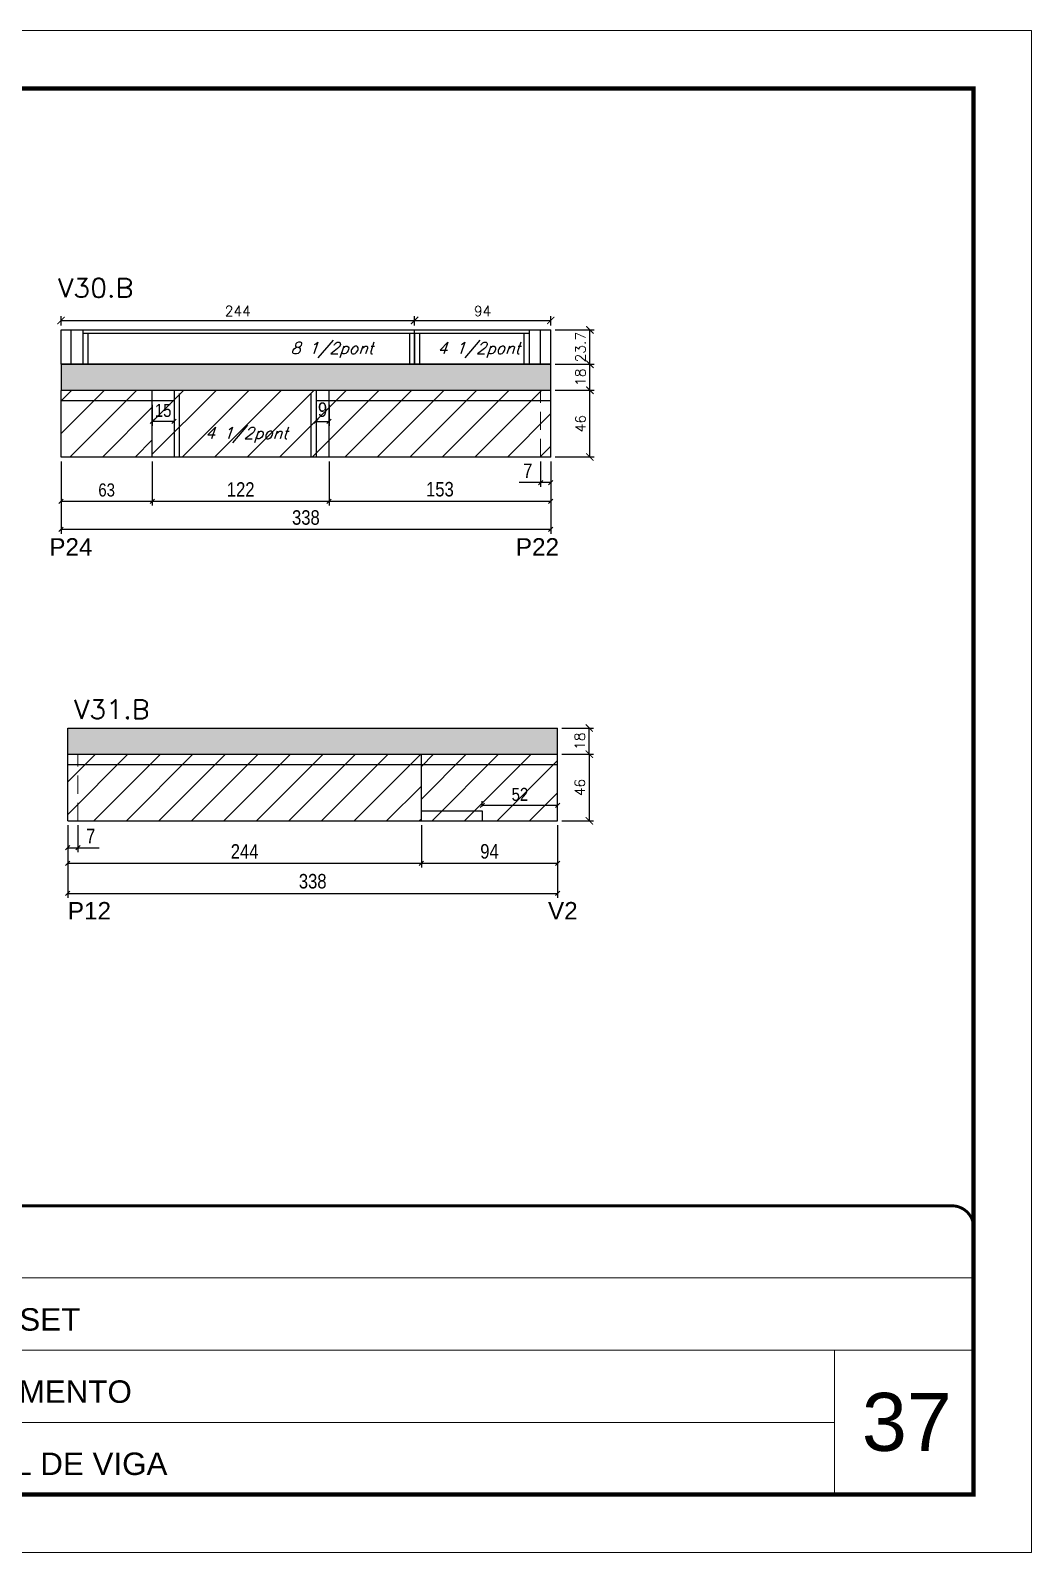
# Model space of a CAD drawing. Extents: x -10448 to -1189, y -11772 to 17235.
# Drawn here: x -9654 to -8963, y 5457 to 6507 of the extents above; entities that cross this region are included whole.
import ezdxf

# ---------------------------------------------------------------- set-up
doc = ezdxf.new("R2010")
doc.units = 0
for name, pattern in [('CONTINUO', [0]), ('DASHED', [0.75, 0.5, -0.25]), ('HIDDEN', [0.375, 0.25, -0.125])]:
    doc.linetypes.add(name, pattern=pattern)
for name, color, linetype in [('5', 5, 'Continuous'), ('COTA', 241, 'Continuous'), ('Painéis', 200, 'Continuous'), ('Reaproveitamento', 251, 'Continuous'), ('SARR_2.2x7', 40, 'Continuous'), ('SARR_3.5x7', 81, 'Continuous'), ('texto', 7, 'Continuous')]:
    doc.layers.add(name, color=color, linetype=linetype)
for name, color, linetype, lineweight in [('CARIMBO', 255, 'Continuous', 9), ('Folhas', 255, 'Continuous', 9), ('Hachura', 251, 'Continuous', 9), ('Sarr 2.2x7', 40, 'Continuous', 9), ('SARRAFO DE PRESSAO', 251, 'DASHED', 9), ('Texto Seção', 7, 'Continuous', 15)]:
    doc.layers.add(name, color=color, linetype=linetype, lineweight=lineweight)
doc.styles.add('ARIAL', font='arial.ttf')
doc.styles.add('COTA TECNICA', font='techl___.ttf', dxfattribs={"height": 10})
doc.styles.add('COTA TECNICA-50', font='techl___.ttf', dxfattribs={"height": 9})
doc.styles.add('REGUA-120', font='ROMANS.shx', dxfattribs={"height": 15})
doc.styles.add('Romans', font='romans.shx')
doc.styles.get("Standard").update_dxf_attribs({"font": 'arial.ttf'})
doc.dimstyles.new('COTA PAINEL-50', dxfattribs={"dimtxt": 9, "dimasz": 3, "dimexe": 3, "dimexo": 3, "dimgap": 3, "dimtad": 1, "dimdec": 1, "dimzin": 12, "dimdsep": 46, "dimtxsty": 'COTA TECNICA-50', "dimblk1": 'OBLIQUE', "dimblk2": 'OBLIQUE', "dimsah": 1, "dimcen": 0.9, "dimclrd": 4, "dimclre": 4, "dimclrt": 240, "dimadec": 1, "dimazin": 3, "dimtfac": 1, "dimtdec": 1, "dimtmove": 0, "dimatfit": 3, "dimfxl": 1, "dimtolj": 1, "dimtzin": 12, "dimarcsym": 0})
doc.dimstyles.new('Cota Paínel', dxfattribs={"dimtxt": 7, "dimasz": 5, "dimexe": 3, "dimexo": 3, "dimgap": 3, "dimtad": 1, "dimdec": 1, "dimzin": 12, "dimdsep": 46, "dimtxsty": 'Romans', "dimblk": 'ARCHTICK', "dimcen": 0, "dimclrd": 4, "dimclre": 4, "dimclrt": 1, "dimadec": 1, "dimazin": 3, "dimtfac": 1, "dimtdec": 1, "dimtmove": 0, "dimatfit": 3, "dimldrblk": 'OBLIQUE', "dimfxl": 1, "dimtolj": 1, "dimtzin": 12, "dimarcsym": 0})
doc.dimstyles.new('PAINEL', dxfattribs={"dimtxt": 10, "dimasz": 3, "dimexe": 3, "dimexo": 3, "dimgap": 3, "dimtad": 1, "dimdec": 1, "dimzin": 12, "dimdsep": 46, "dimtxsty": 'COTA TECNICA', "dimblk1": 'OBLIQUE', "dimblk2": 'OBLIQUE', "dimsah": 1, "dimcen": 0.9, "dimclrd": 4, "dimclre": 4, "dimclrt": 240, "dimadec": 1, "dimazin": 3, "dimtfac": 1, "dimtdec": 1, "dimtmove": 0, "dimatfit": 3, "dimfxl": 1, "dimtolj": 1, "dimtzin": 12, "dimarcsym": 0})
pattern_1 = [(45, (-142698.861, -20632.741), (-11.2253202, 11.2253202), [])]

# ---------------------------------------------------------------- blocks, each defined once
blk = doc.blocks.new('9999999999')
at = {"color": 30, "linetype": 'CONTINUO'}
for p, q in [((98564.6, 34379.6), (99584, 34379.6)), ((98564.6, 34329.8), (99488, 34329.8)), ((99584, 34329.8), (99488, 34329.8)), ((99488, 34329.8), (99488, 34230.2)), ((98564.6, 34280), (99488, 34280))]:
    blk.add_line(p, q, dxfattribs=at)
at = {"color": 30, "linetype": 'CONTINUO', "const_width": 2}
blk.add_lwpolyline([(99584, 34230.2), (99584, 34414.4, 0.414214), (99569, 34429.4), (98229, 34429.4, 0.414214), (98214, 34414.4), (98214, 34245.2, 0.414214), (98229, 34230.2), (99584, 34230.2)], format="xyb", dxfattribs=at)
at = {"layer": 'Folhas'}
blk.add_lwpolyline([(98139, 34190.2), (99624, 34190.2), (99624, 35240.2), (98139, 35240.2)], close=True, dxfattribs=at)
at = {"layer": 'Folhas', "color": 30, "const_width": 3}
blk.add_lwpolyline([(98214, 34230.2), (99584, 34230.2), (99584, 35200.2), (98214, 35200.2)], close=True, dxfattribs=at)
at = {"color": 7, "linetype": 'Continuous', "ltscale": 5, "style": 'ARIAL'}
for s, height, p in [('NIK SUNSET', 15.48, (98837.7, 34343.3)), ('12º PAVIMENTO', 15.483, (98837.7, 34293.5)), ('LATERAL DE VIGA', 15.483, (98837.7, 34243.7))]:
    blk.add_text(s, height=height, dxfattribs=at).set_placement(p)
blk = doc.blocks.new('_Oblique')
at = {"color": 0, "linetype": 'ByBlock', "lineweight": -2}
blk.add_line((-0.5, -0.5), (0.5, 0.5), dxfattribs=at)
blk = doc.blocks.new('*D1082')
at = {"layer": 'COTA', "color": 4, "linetype": 'ByBlock', "lineweight": -2, "transparency": 16777216}
for p, q in [((-9633.1, 6209.8), (-9633.1, 6159.8)), ((-9295.1, 6209.8), (-9295.1, 6159.8)), ((-9295.1, 6162.8), (-9633.1, 6162.8))]:
    blk.add_line(p, q, dxfattribs=at)
at = {"layer": 'Defpoints', "color": 0, "linetype": 'ByBlock', "transparency": 16777216}
for p in [(-9633.1, 6212.8), (-9295.1, 6212.8), (-9633.1, 6162.8)]:
    blk.add_point(p, dxfattribs=at)
at = {"layer": 'COTA', "color": 4, "linetype": 'ByBlock', "lineweight": -2, "transparency": 16777216, "xscale": 3, "yscale": 3, "zscale": 3, "rotation": 180}
blk.add_blockref('_Oblique', (-9633.1, 6162.8), dxfattribs=at)
at = {"layer": 'COTA', "color": 4, "linetype": 'ByBlock', "lineweight": -2, "transparency": 16777216, "xscale": 3, "yscale": 3, "zscale": 3}
blk.add_blockref('_Oblique', (-9295.1, 6162.8), dxfattribs=at)
at = {"layer": 'COTA', "color": 240, "linetype": 'ByBlock', "transparency": 16777216, "insert": (-9464.1, 6171), "char_height": 10, "attachment_point": 5, "style": 'COTA TECNICA'}
blk.add_mtext('\\A1;338', dxfattribs=at)
blk = doc.blocks.new('_ArchTick')
at = {"color": 0, "linetype": 'ByBlock', "const_width": 0.15}
blk.add_lwpolyline([(-0.5, -0.5), (0.5, 0.5)], dxfattribs=at)
blk = doc.blocks.new('*D1083')
at = {"layer": 'COTA', "color": 4, "lineweight": -2, "transparency": 16777216}
for p, q in [((-9292.1, 6258.8), (-9265.1, 6258.8)), ((-9268.1, 6212.8), (-9268.1, 6258.8)), ((-9292.1, 6212.8), (-9265.1, 6212.8))]:
    blk.add_line(p, q, dxfattribs=at)
at = {"layer": 'Defpoints', "color": 0, "transparency": 16777216}
for p in [(-9295.1, 6258.8), (-9268.1, 6258.8), (-9295.1, 6212.8)]:
    blk.add_point(p, dxfattribs=at)
at = {"layer": 'COTA', "color": 4, "lineweight": -2, "transparency": 16777216, "xscale": 5, "yscale": 5, "zscale": 5}
for p, rotation in [((-9268.1, 6258.8), 90), ((-9268.1, 6212.8), 270)]:
    blk.add_blockref('_ArchTick', p, dxfattribs=dict(at, rotation=rotation))
at = {"layer": 'COTA', "color": 1, "transparency": 16777216, "insert": (-9274.6, 6235.8), "char_height": 7, "attachment_point": 5, "rotation": 90, "style": 'Romans'}
blk.add_mtext('\\A1;46', dxfattribs=at)
blk = doc.blocks.new('*D1084')
at = {"layer": 'COTA', "color": 4, "lineweight": -2, "transparency": 16777216}
for p, q in [((-9292.1, 6276.8), (-9265.1, 6276.8)), ((-9268.1, 6258.8), (-9268.1, 6276.8)), ((-9292.1, 6258.8), (-9265.1, 6258.8))]:
    blk.add_line(p, q, dxfattribs=at)
at = {"layer": 'Defpoints', "color": 0, "transparency": 16777216}
for p in [(-9295.1, 6276.8), (-9268.1, 6276.8), (-9295.1, 6258.8)]:
    blk.add_point(p, dxfattribs=at)
at = {"layer": 'COTA', "color": 4, "lineweight": -2, "transparency": 16777216, "xscale": 5, "yscale": 5, "zscale": 5}
for p, rotation in [((-9268.1, 6276.8), 90), ((-9268.1, 6258.8), 270)]:
    blk.add_blockref('_ArchTick', p, dxfattribs=dict(at, rotation=rotation))
at = {"layer": 'COTA', "color": 1, "transparency": 16777216, "insert": (-9274.6, 6267.8), "char_height": 7, "attachment_point": 5, "rotation": 90, "style": 'Romans'}
blk.add_mtext('\\A1;18', dxfattribs=at)
blk = doc.blocks.new('*D1079')
at = {"layer": 'COTA', "color": 4, "linetype": 'ByBlock', "lineweight": -2, "transparency": 16777216}
for p, q in [((-9457.1, 6248.8), (-9457.1, 6234.3)), ((-9448.1, 6248.8), (-9448.1, 6234.3)), ((-9457.1, 6237.3), (-9448.1, 6237.3))]:
    blk.add_line(p, q, dxfattribs=at)
at = {"layer": 'Defpoints', "color": 0, "linetype": 'ByBlock', "transparency": 16777216}
for p in [(-9457.1, 6251.8), (-9448.1, 6251.8), (-9448.1, 6237.3)]:
    blk.add_point(p, dxfattribs=at)
at = {"layer": 'COTA', "color": 4, "linetype": 'ByBlock', "lineweight": -2, "transparency": 16777216, "xscale": 3, "yscale": 3, "zscale": 3, "rotation": 180}
blk.add_blockref('_Oblique', (-9457.1, 6237.3), dxfattribs=at)
at = {"layer": 'COTA', "color": 4, "linetype": 'ByBlock', "lineweight": -2, "transparency": 16777216, "xscale": 3, "yscale": 3, "zscale": 3}
blk.add_blockref('_Oblique', (-9448.1, 6237.3), dxfattribs=at)
at = {"layer": 'COTA', "color": 240, "linetype": 'ByBlock', "transparency": 16777216, "insert": (-9452.6, 6245.4), "char_height": 10, "attachment_point": 5, "style": 'COTA TECNICA'}
blk.add_mtext('\\A1;9', dxfattribs=at)
blk = doc.blocks.new('*D1080')
at = {"layer": 'COTA', "color": 4, "linetype": 'ByBlock', "lineweight": -2, "transparency": 16777216}
for p, q in [((-9302.1, 6209.8), (-9302.1, 6192.2)), ((-9295.1, 6209.8), (-9295.1, 6192.2)), ((-9302.1, 6195.2), (-9316.8, 6195.2)), ((-9295.1, 6195.2), (-9302.1, 6195.2))]:
    blk.add_line(p, q, dxfattribs=at)
at = {"layer": 'Defpoints', "color": 0, "linetype": 'ByBlock', "transparency": 16777216}
for p in [(-9302.1, 6212.8), (-9295.1, 6212.8), (-9302.1, 6195.2)]:
    blk.add_point(p, dxfattribs=at)
at = {"layer": 'COTA', "color": 4, "linetype": 'ByBlock', "lineweight": -2, "transparency": 16777216, "xscale": 3, "yscale": 3, "zscale": 3, "rotation": 180}
blk.add_blockref('_Oblique', (-9302.1, 6195.2), dxfattribs=at)
at = {"layer": 'COTA', "color": 4, "linetype": 'ByBlock', "lineweight": -2, "transparency": 16777216, "xscale": 3, "yscale": 3, "zscale": 3}
blk.add_blockref('_Oblique', (-9295.1, 6195.2), dxfattribs=at)
at = {"layer": 'COTA', "color": 240, "linetype": 'ByBlock', "transparency": 16777216, "insert": (-9311, 6203.3), "char_height": 10, "attachment_point": 5, "style": 'COTA TECNICA'}
blk.add_mtext('\\A1;7', dxfattribs=at)
blk = doc.blocks.new('*D1081')
at = {"layer": 'COTA', "color": 4, "linetype": 'ByBlock', "lineweight": -2, "transparency": 16777216}
for p, q in [((-9570.1, 6248.8), (-9570.1, 6234.3)), ((-9555.1, 6248.8), (-9555.1, 6234.3)), ((-9555.1, 6237.3), (-9570.1, 6237.3))]:
    blk.add_line(p, q, dxfattribs=at)
at = {"layer": 'Defpoints', "color": 0, "linetype": 'ByBlock', "transparency": 16777216}
for p in [(-9570.1, 6251.8), (-9555.1, 6251.8), (-9570.1, 6237.3)]:
    blk.add_point(p, dxfattribs=at)
at = {"layer": 'COTA', "color": 4, "linetype": 'ByBlock', "lineweight": -2, "transparency": 16777216, "xscale": 3, "yscale": 3, "zscale": 3, "rotation": 180}
blk.add_blockref('_Oblique', (-9570.1, 6237.3), dxfattribs=at)
at = {"layer": 'COTA', "color": 4, "linetype": 'ByBlock', "lineweight": -2, "transparency": 16777216, "xscale": 3, "yscale": 3, "zscale": 3}
blk.add_blockref('_Oblique', (-9555.1, 6237.3), dxfattribs=at)
at = {"layer": 'COTA', "color": 240, "linetype": 'ByBlock', "transparency": 16777216, "insert": (-9562.6, 6244.9), "char_height": 9, "attachment_point": 5, "style": 'COTA TECNICA-50'}
blk.add_mtext('\\A1;15', dxfattribs=at)
blk = doc.blocks.new('*D1076')
at = {"layer": 'COTA', "color": 4, "linetype": 'ByBlock', "lineweight": -2, "transparency": 16777216}
for p, q in [((-9570.1, 6209.8), (-9570.1, 6179.3)), ((-9448.1, 6209.8), (-9448.1, 6179.3)), ((-9570.1, 6182.3), (-9448.1, 6182.3))]:
    blk.add_line(p, q, dxfattribs=at)
at = {"layer": 'Defpoints', "color": 0, "linetype": 'ByBlock', "transparency": 16777216}
for p in [(-9570.1, 6212.8), (-9448.1, 6212.8), (-9448.1, 6182.3)]:
    blk.add_point(p, dxfattribs=at)
at = {"layer": 'COTA', "color": 4, "linetype": 'ByBlock', "lineweight": -2, "transparency": 16777216, "xscale": 3, "yscale": 3, "zscale": 3, "rotation": 180}
blk.add_blockref('_Oblique', (-9570.1, 6182.3), dxfattribs=at)
at = {"layer": 'COTA', "color": 4, "linetype": 'ByBlock', "lineweight": -2, "transparency": 16777216, "xscale": 3, "yscale": 3, "zscale": 3}
blk.add_blockref('_Oblique', (-9448.1, 6182.3), dxfattribs=at)
at = {"layer": 'COTA', "color": 240, "linetype": 'ByBlock', "transparency": 16777216, "insert": (-9509.1, 6190.4), "char_height": 10, "attachment_point": 5, "style": 'COTA TECNICA'}
blk.add_mtext('\\A1;122', dxfattribs=at)
blk = doc.blocks.new('*D1077')
at = {"layer": 'COTA', "color": 4, "linetype": 'ByBlock', "lineweight": -2, "transparency": 16777216}
for p, q in [((-9448.1, 6209.8), (-9448.1, 6179.3)), ((-9295.1, 6209.8), (-9295.1, 6179.3)), ((-9448.1, 6182.3), (-9295.1, 6182.3))]:
    blk.add_line(p, q, dxfattribs=at)
at = {"layer": 'Defpoints', "color": 0, "linetype": 'ByBlock', "transparency": 16777216}
for p in [(-9448.1, 6212.8), (-9295.1, 6212.8), (-9295.1, 6182.3)]:
    blk.add_point(p, dxfattribs=at)
at = {"layer": 'COTA', "color": 4, "linetype": 'ByBlock', "lineweight": -2, "transparency": 16777216, "xscale": 3, "yscale": 3, "zscale": 3, "rotation": 180}
blk.add_blockref('_Oblique', (-9448.1, 6182.3), dxfattribs=at)
at = {"layer": 'COTA', "color": 4, "linetype": 'ByBlock', "lineweight": -2, "transparency": 16777216, "xscale": 3, "yscale": 3, "zscale": 3}
blk.add_blockref('_Oblique', (-9295.1, 6182.3), dxfattribs=at)
at = {"layer": 'COTA', "color": 240, "linetype": 'ByBlock', "transparency": 16777216, "insert": (-9371.6, 6190.5), "char_height": 10, "attachment_point": 5, "style": 'COTA TECNICA'}
blk.add_mtext('\\A1;153', dxfattribs=at)
blk = doc.blocks.new('*D1078')
at = {"layer": 'COTA', "color": 4, "linetype": 'ByBlock', "lineweight": -2, "transparency": 16777216}
for p, q in [((-9633.1, 6209.8), (-9633.1, 6179.3)), ((-9570.1, 6209.8), (-9570.1, 6179.3)), ((-9633.1, 6182.3), (-9570.1, 6182.3))]:
    blk.add_line(p, q, dxfattribs=at)
at = {"layer": 'Defpoints', "color": 0, "linetype": 'ByBlock', "transparency": 16777216}
for p in [(-9633.1, 6212.8), (-9570.1, 6212.8), (-9570.1, 6182.3)]:
    blk.add_point(p, dxfattribs=at)
at = {"layer": 'COTA', "color": 4, "linetype": 'ByBlock', "lineweight": -2, "transparency": 16777216, "xscale": 3, "yscale": 3, "zscale": 3, "rotation": 180}
blk.add_blockref('_Oblique', (-9633.1, 6182.3), dxfattribs=at)
at = {"layer": 'COTA', "color": 4, "linetype": 'ByBlock', "lineweight": -2, "transparency": 16777216, "xscale": 3, "yscale": 3, "zscale": 3}
blk.add_blockref('_Oblique', (-9570.1, 6182.3), dxfattribs=at)
at = {"layer": 'COTA', "color": 240, "linetype": 'ByBlock', "transparency": 16777216, "insert": (-9601.6, 6190), "char_height": 9, "attachment_point": 5, "style": 'COTA TECNICA-50'}
blk.add_mtext('\\A1;63', dxfattribs=at)
blk = doc.blocks.new('*D1085')
at = {"layer": 'COTA', "color": 4, "lineweight": -2, "transparency": 16777216}
for p, q in [((-9292.1, 6300.5), (-9265.1, 6300.5)), ((-9268.1, 6276.8), (-9268.1, 6300.5)), ((-9292.1, 6276.8), (-9265.1, 6276.8))]:
    blk.add_line(p, q, dxfattribs=at)
at = {"layer": 'Defpoints', "color": 0, "transparency": 16777216}
for p in [(-9295.1, 6300.5), (-9268.1, 6300.5), (-9295.1, 6276.8)]:
    blk.add_point(p, dxfattribs=at)
at = {"layer": 'COTA', "color": 4, "lineweight": -2, "transparency": 16777216, "xscale": 5, "yscale": 5, "zscale": 5}
for p, rotation in [((-9268.1, 6300.5), 90), ((-9268.1, 6276.8), 270)]:
    blk.add_blockref('_ArchTick', p, dxfattribs=dict(at, rotation=rotation))
at = {"layer": 'COTA', "color": 1, "transparency": 16777216, "insert": (-9274.6, 6288.6), "char_height": 7, "attachment_point": 5, "rotation": 90, "style": 'Romans'}
blk.add_mtext('\\A1;23.7', dxfattribs=at)
blk = doc.blocks.new('*D1086')
at = {"layer": 'COTA', "color": 4, "lineweight": -2, "transparency": 16777216}
for p, q in [((-9633.1, 6303.5), (-9633.1, 6310)), ((-9633.1, 6307), (-9389.1, 6307)), ((-9389.1, 6303.5), (-9389.1, 6310))]:
    blk.add_line(p, q, dxfattribs=at)
at = {"layer": 'Defpoints', "color": 0, "transparency": 16777216}
for p in [(-9633.1, 6300.5), (-9389.1, 6307), (-9389.1, 6300.5)]:
    blk.add_point(p, dxfattribs=at)
at = {"layer": 'COTA', "color": 4, "lineweight": -2, "transparency": 16777216, "xscale": 5, "yscale": 5, "zscale": 5, "rotation": 180}
blk.add_blockref('_ArchTick', (-9633.1, 6307), dxfattribs=at)
at = {"layer": 'COTA', "color": 4, "lineweight": -2, "transparency": 16777216, "xscale": 5, "yscale": 5, "zscale": 5}
blk.add_blockref('_ArchTick', (-9389.1, 6307), dxfattribs=at)
at = {"layer": 'COTA', "color": 1, "transparency": 16777216, "insert": (-9511.1, 6313.5), "char_height": 7, "attachment_point": 5, "style": 'Romans'}
blk.add_mtext('\\A1;244', dxfattribs=at)
blk = doc.blocks.new('*D1087')
at = {"layer": 'COTA', "color": 4, "lineweight": -2, "transparency": 16777216}
for p, q in [((-9389.1, 6303.5), (-9389.1, 6310)), ((-9389.1, 6307), (-9295.1, 6307)), ((-9295.1, 6303.5), (-9295.1, 6310))]:
    blk.add_line(p, q, dxfattribs=at)
at = {"layer": 'Defpoints', "color": 0, "transparency": 16777216}
for p in [(-9389.1, 6300.5), (-9295.1, 6307), (-9295.1, 6300.5)]:
    blk.add_point(p, dxfattribs=at)
at = {"layer": 'COTA', "color": 4, "lineweight": -2, "transparency": 16777216, "xscale": 5, "yscale": 5, "zscale": 5, "rotation": 180}
blk.add_blockref('_ArchTick', (-9389.1, 6307), dxfattribs=at)
at = {"layer": 'COTA', "color": 4, "lineweight": -2, "transparency": 16777216, "xscale": 5, "yscale": 5, "zscale": 5}
blk.add_blockref('_ArchTick', (-9295.1, 6307), dxfattribs=at)
at = {"layer": 'COTA', "color": 1, "transparency": 16777216, "insert": (-9342.1, 6313.5), "char_height": 7, "attachment_point": 5, "style": 'Romans'}
blk.add_mtext('\\A1;94', dxfattribs=at)
blk = doc.blocks.new('*D1095')
at = {"layer": 'COTA', "color": 4, "linetype": 'ByBlock', "lineweight": -2, "transparency": 16777216}
for p, q in [((-9628.4, 5958.8), (-9628.4, 5929.6)), ((-9384.4, 5958.8), (-9384.4, 5929.6)), ((-9628.4, 5932.6), (-9384.4, 5932.6))]:
    blk.add_line(p, q, dxfattribs=at)
at = {"layer": 'Defpoints', "color": 0, "linetype": 'ByBlock', "transparency": 16777216}
for p in [(-9628.4, 5961.8), (-9384.4, 5961.8), (-9384.4, 5932.6)]:
    blk.add_point(p, dxfattribs=at)
at = {"layer": 'COTA', "color": 4, "linetype": 'ByBlock', "lineweight": -2, "transparency": 16777216, "xscale": 3, "yscale": 3, "zscale": 3, "rotation": 180}
blk.add_blockref('_Oblique', (-9628.4, 5932.6), dxfattribs=at)
at = {"layer": 'COTA', "color": 4, "linetype": 'ByBlock', "lineweight": -2, "transparency": 16777216, "xscale": 3, "yscale": 3, "zscale": 3}
blk.add_blockref('_Oblique', (-9384.4, 5932.6), dxfattribs=at)
at = {"layer": 'COTA', "color": 240, "linetype": 'ByBlock', "transparency": 16777216, "insert": (-9506.4, 5940.7), "char_height": 10, "attachment_point": 5, "style": 'COTA TECNICA'}
blk.add_mtext('\\A1;244', dxfattribs=at)
blk = doc.blocks.new('*D1096')
at = {"layer": 'COTA', "color": 4, "linetype": 'ByBlock', "lineweight": -2, "transparency": 16777216}
for p, q in [((-9384.4, 5958.8), (-9384.4, 5929.6)), ((-9290.4, 5958.8), (-9290.4, 5929.6)), ((-9384.4, 5932.6), (-9290.4, 5932.6))]:
    blk.add_line(p, q, dxfattribs=at)
at = {"layer": 'Defpoints', "color": 0, "linetype": 'ByBlock', "transparency": 16777216}
for p in [(-9384.4, 5961.8), (-9290.4, 5961.8), (-9290.4, 5932.6)]:
    blk.add_point(p, dxfattribs=at)
at = {"layer": 'COTA', "color": 4, "linetype": 'ByBlock', "lineweight": -2, "transparency": 16777216, "xscale": 3, "yscale": 3, "zscale": 3, "rotation": 180}
blk.add_blockref('_Oblique', (-9384.4, 5932.6), dxfattribs=at)
at = {"layer": 'COTA', "color": 4, "linetype": 'ByBlock', "lineweight": -2, "transparency": 16777216, "xscale": 3, "yscale": 3, "zscale": 3}
blk.add_blockref('_Oblique', (-9290.4, 5932.6), dxfattribs=at)
at = {"layer": 'COTA', "color": 240, "linetype": 'ByBlock', "transparency": 16777216, "insert": (-9337.4, 5940.7), "char_height": 10, "attachment_point": 5, "style": 'COTA TECNICA'}
blk.add_mtext('\\A1;94', dxfattribs=at)
blk = doc.blocks.new('*D1099')
at = {"layer": 'COTA', "color": 4, "linetype": 'ByBlock', "lineweight": -2, "transparency": 16777216}
for p, q in [((-9628.4, 5958.8), (-9628.4, 5908.8)), ((-9290.4, 5958.8), (-9290.4, 5908.8)), ((-9628.4, 5911.8), (-9290.4, 5911.8))]:
    blk.add_line(p, q, dxfattribs=at)
at = {"layer": 'Defpoints', "color": 0, "linetype": 'ByBlock', "transparency": 16777216}
for p in [(-9628.4, 5961.8), (-9290.4, 5961.8), (-9290.4, 5911.8)]:
    blk.add_point(p, dxfattribs=at)
at = {"layer": 'COTA', "color": 4, "linetype": 'ByBlock', "lineweight": -2, "transparency": 16777216, "xscale": 3, "yscale": 3, "zscale": 3, "rotation": 180}
blk.add_blockref('_Oblique', (-9628.4, 5911.8), dxfattribs=at)
at = {"layer": 'COTA', "color": 4, "linetype": 'ByBlock', "lineweight": -2, "transparency": 16777216, "xscale": 3, "yscale": 3, "zscale": 3}
blk.add_blockref('_Oblique', (-9290.4, 5911.8), dxfattribs=at)
at = {"layer": 'COTA', "color": 240, "linetype": 'ByBlock', "transparency": 16777216, "insert": (-9459.4, 5920.1), "char_height": 10, "attachment_point": 5, "style": 'COTA TECNICA'}
blk.add_mtext('\\A1;338', dxfattribs=at)
blk = doc.blocks.new('*D1097')
at = {"layer": 'COTA', "color": 4, "linetype": 'ByBlock', "lineweight": -2, "transparency": 16777216}
for p, q in [((-9628.4, 5958.8), (-9628.4, 5940.3)), ((-9621.4, 5958.8), (-9621.4, 5940.3)), ((-9628.4, 5943.3), (-9621.4, 5943.3)), ((-9621.4, 5943.3), (-9606.7, 5943.3))]:
    blk.add_line(p, q, dxfattribs=at)
at = {"layer": 'Defpoints', "color": 0, "linetype": 'ByBlock', "transparency": 16777216}
for p in [(-9628.4, 5961.8), (-9621.4, 5961.8), (-9621.4, 5943.3)]:
    blk.add_point(p, dxfattribs=at)
at = {"layer": 'COTA', "color": 4, "linetype": 'ByBlock', "lineweight": -2, "transparency": 16777216, "xscale": 3, "yscale": 3, "zscale": 3, "rotation": 180}
blk.add_blockref('_Oblique', (-9628.4, 5943.3), dxfattribs=at)
at = {"layer": 'COTA', "color": 4, "linetype": 'ByBlock', "lineweight": -2, "transparency": 16777216, "xscale": 3, "yscale": 3, "zscale": 3}
blk.add_blockref('_Oblique', (-9621.4, 5943.3), dxfattribs=at)
at = {"layer": 'COTA', "color": 240, "linetype": 'ByBlock', "transparency": 16777216, "insert": (-9612.6, 5951.4), "char_height": 10, "attachment_point": 5, "style": 'COTA TECNICA'}
blk.add_mtext('\\A1;7', dxfattribs=at)
blk = doc.blocks.new('*D1098')
at = {"layer": 'COTA', "color": 4, "linetype": 'ByBlock', "lineweight": -2, "transparency": 16777216}
for p, q in [((-9342.4, 5971.8), (-9342.4, 5975.4)), ((-9290.4, 5964.8), (-9290.4, 5975.4)), ((-9290.4, 5972.4), (-9342.4, 5972.4))]:
    blk.add_line(p, q, dxfattribs=at)
at = {"layer": 'Defpoints', "color": 0, "linetype": 'ByBlock', "transparency": 16777216}
for p in [(-9342.4, 5972.4), (-9342.4, 5968.8), (-9290.4, 5961.8)]:
    blk.add_point(p, dxfattribs=at)
at = {"layer": 'COTA', "color": 4, "linetype": 'ByBlock', "lineweight": -2, "transparency": 16777216, "xscale": 3, "yscale": 3, "zscale": 3, "rotation": 180}
blk.add_blockref('_Oblique', (-9342.4, 5972.4), dxfattribs=at)
at = {"layer": 'COTA', "color": 4, "linetype": 'ByBlock', "lineweight": -2, "transparency": 16777216, "xscale": 3, "yscale": 3, "zscale": 3}
blk.add_blockref('_Oblique', (-9290.4, 5972.4), dxfattribs=at)
at = {"layer": 'COTA', "color": 240, "linetype": 'ByBlock', "transparency": 16777216, "insert": (-9316.4, 5980), "char_height": 9, "attachment_point": 5, "style": 'COTA TECNICA-50'}
blk.add_mtext('\\A1;52', dxfattribs=at)
blk = doc.blocks.new('*D1106')
at = {"layer": 'COTA', "color": 4, "lineweight": -2, "transparency": 16777216}
for p, q in [((-9287.4, 6007.8), (-9265.5, 6007.8)), ((-9268.5, 6007.8), (-9268.5, 5961.8)), ((-9287.4, 5961.8), (-9265.5, 5961.8))]:
    blk.add_line(p, q, dxfattribs=at)
at = {"layer": 'Defpoints', "color": 0, "transparency": 16777216}
for p in [(-9290.4, 6007.8), (-9290.4, 5961.8), (-9268.5, 5961.8)]:
    blk.add_point(p, dxfattribs=at)
at = {"layer": 'COTA', "color": 4, "lineweight": -2, "transparency": 16777216, "xscale": 5, "yscale": 5, "zscale": 5}
for p, rotation in [((-9268.5, 6007.8), 90), ((-9268.5, 5961.8), 270)]:
    blk.add_blockref('_ArchTick', p, dxfattribs=dict(at, rotation=rotation))
at = {"layer": 'COTA', "color": 1, "transparency": 16777216, "insert": (-9275, 5984.8), "char_height": 7, "attachment_point": 5, "rotation": 90, "style": 'Romans'}
blk.add_mtext('\\A1;46', dxfattribs=at)
blk = doc.blocks.new('*D1107')
at = {"layer": 'COTA', "color": 4, "lineweight": -2, "transparency": 16777216}
for p, q in [((-9287.4, 6025.8), (-9265.5, 6025.8)), ((-9268.5, 6007.8), (-9268.5, 6025.8)), ((-9287.4, 6007.8), (-9265.5, 6007.8))]:
    blk.add_line(p, q, dxfattribs=at)
at = {"layer": 'Defpoints', "color": 0, "transparency": 16777216}
for p in [(-9290.4, 6025.8), (-9268.5, 6025.8), (-9290.4, 6007.8)]:
    blk.add_point(p, dxfattribs=at)
at = {"layer": 'COTA', "color": 4, "lineweight": -2, "transparency": 16777216, "xscale": 5, "yscale": 5, "zscale": 5}
for p, rotation in [((-9268.5, 6025.8), 90), ((-9268.5, 6007.8), 270)]:
    blk.add_blockref('_ArchTick', p, dxfattribs=dict(at, rotation=rotation))
at = {"layer": 'COTA', "color": 1, "transparency": 16777216, "insert": (-9275, 6016.8), "char_height": 7, "attachment_point": 5, "rotation": 90, "style": 'Romans'}
blk.add_mtext('\\A1;18', dxfattribs=at)

msp = doc.modelspace()

# ---------------------------------------------------------------- hatches: boundary and pattern name
at = {"layer": 'COTA', "linetype": 'ByBlock'}
h = msp.add_hatch(dxfattribs=at)
h.set_pattern_fill('AR-CONC', color=256, scale=0.03)
h.set_pattern_definition([(50, (178.1022, 190.154), (5.46554, -0.4781726), [0.5715, -6.2865]), (355, (178.102, 190.154), (-1.0573026, 5.7317054), [0.4572, -5.0292175]), (100.451445, (178.5577, 190.114), (4.4082374, 5.2535326), [0.4857003, -5.3427073]), (46.1842, (178.102, 191.678), (8.1323712, -1.26127), [0.85725, -9.42975]), (96.63556, (178.78, 191.573), (7.122124, 7.422784), [0.7285507, -8.014068]), (351.18415, (178.102, 191.678), (7.122124, 7.422784), [0.685799, -7.543792]), (21, (178.8642, 191.297), (4.5484317, -3.067956), [0.5715, -6.2865]), (326, (178.864, 191.297), (1.8540609, 5.525639), [0.4572, -5.0292]), (71.451445, (179.2433, 191.041), (6.4024926, 2.457683), [0.4857003, -5.342698]), (37.5, (178.1022, 190.1539), (0.0926581, 2.53665117), [0, -4.96824, 0, -5.1054, 0, -5.04825]), (7.5, (178.1022, 190.154), (2.0045899, 3.00541724), [0, -2.91084, 0, -4.85394, 0, -1.92405]), (327.5, (176.403, 190.1539), (4.06771786, -0.17186232), [0, -1.905, 0, -5.9436, 0, -7.8867]), (317.5, (175.641, 190.154), (4.4438754, 0.7627947), [0, -2.4765, 0, -3.94716, 0, -5.6007])])
h.paths.add_polyline_path([(-9633.09, 6276.76), (-9633.09, 6258.76), (-9295.09, 6258.76), (-9295.09, 6276.76)])
h = msp.add_hatch(dxfattribs=at)
h.set_pattern_fill('AR-CONC', color=256, scale=0.03)
h.set_pattern_definition([(50, (-35.7277, 0), (5.46554, -0.4781726), [0.5715, -6.2865]), (355, (-35.728, 0), (-1.0573026, 5.7317054), [0.4572, -5.0292175]), (100.451445, (-35.2723, -0.04), (4.4082374, 5.2535326), [0.4857003, -5.3427073]), (46.1842, (-35.728, 1.524), (8.1323712, -1.26127), [0.85725, -9.42975]), (96.63556, (-35.05, 1.419), (7.122124, 7.422784), [0.728551, -8.014068]), (351.18415, (-35.728, 1.524), (7.122124, 7.422784), [0.685799, -7.543792]), (21, (-34.9657, 1.143), (4.5484317, -3.067956), [0.5715, -6.2865]), (326, (-34.966, 1.143), (1.8540609, 5.525639), [0.4572, -5.0292]), (71.451445, (-34.5867, 0.8873), (6.4024926, 2.457683), [0.4857003, -5.342698]), (37.5, (-35.7277, 0), (0.0926581, 2.53665117), [0, -4.96824, 0, -5.1054, 0, -5.04825]), (7.5, (-35.7277, 0), (2.0045899, 3.00541724), [0, -2.91084, 0, -4.85394, 0, -1.92405]), (327.5, (-37.427, 0), (4.06771786, -0.17186232), [0, -1.905, 0, -5.9436, 0, -7.8867]), (317.5, (-38.189, 0), (4.4438754, 0.7627947), [0, -2.4765, 0, -3.94716, 0, -5.6007])])
h.paths.add_polyline_path([(-9628.42, 6025.77), (-9628.42, 6007.77), (-9290.42, 6007.77), (-9290.42, 6025.77)])
at = {"layer": 'Hachura'}
h = msp.add_hatch(color=256, dxfattribs=at)
h.dxf.hatch_style = 1
h.paths.add_polyline_path([(-9453.08, 6186.35), (-9453.08, 6190.35)])
at = {"layer": 'Reaproveitamento'}
h = msp.add_hatch(dxfattribs=at)
h.set_pattern_fill('ANSI31', color=256, scale=5)
h.set_pattern_definition([(45, (0, -55.386), (-11.22532, 11.22532), [])])
h.paths.add_polyline_path([(-9633.09, 6258.76), (-9633.09, 6212.76), (-9570.09, 6212.76), (-9570.09, 6258.76)])
at = {"layer": 'Reaproveitamento', "linetype": 'ByBlock'}
h = msp.add_hatch(dxfattribs=at)
h.set_pattern_fill('ANSI31', color=256, scale=5)
h.set_pattern_definition(pattern_1)
h.paths.add_polyline_path([(-9570.09, 6258.76), (-9570.09, 6212.76), (-9448.09, 6212.76), (-9448.09, 6258.76)])
h = msp.add_hatch(dxfattribs=at)
h.set_pattern_fill('ANSI31', color=256, scale=5)
h.set_pattern_definition(pattern_1)
h.paths.add_polyline_path([(-9448.09, 6258.76), (-9448.09, 6212.76), (-9295.09, 6212.76), (-9295.09, 6258.76)])
at = {"layer": 'Reaproveitamento'}
h = msp.add_hatch(dxfattribs=at)
h.set_pattern_fill('ANSI31', color=256, scale=5)
h.set_pattern_definition([(45, (-1628.654, -3567.916), (-11.22532, 11.22532), [])])
h.paths.add_polyline_path([(-9628.42, 6007.77), (-9628.42, 5961.77), (-9384.42, 5961.77), (-9384.42, 6007.77)])
h = msp.add_hatch(dxfattribs=at)
h.set_pattern_fill('ANSI31', color=256, scale=5)
h.set_pattern_definition([(45, (-1664.654, -3567.916), (-11.22532, 11.22532), [])])
h.paths.add_polyline_path([(-9384.42, 6007.77), (-9384.42, 5961.77), (-9290.42, 5961.77), (-9290.42, 6007.77)])

# ---------------------------------------------------------------- linework, layer by layer
at = {"layer": 'COTA', "linetype": 'ByBlock'}
for p, q in [((-9295.09, 6276.76), (-9633.09, 6276.76)), ((-9633.09, 6276.76), (-9633.09, 6258.76)), ((-9295.09, 6258.76), (-9295.09, 6276.76)), ((-9628.42, 6007.77), (-9628.42, 6025.77)), ((-9628.42, 6025.77), (-9290.42, 6025.77))]:
    msp.add_line(p, q, dxfattribs=at)
at = {"layer": 'Painéis', "linetype": 'ByBlock'}
for p, q in [((-9633.09, 6300.46), (-9295.09, 6300.46)), ((-9633.09, 6276.76), (-9633.09, 6300.46)), ((-9389.09, 6276.76), (-9389.09, 6300.46)), ((-9295.09, 6276.76), (-9295.09, 6300.46)), ((-9633.09, 6276.76), (-9295.09, 6276.76)), ((-9295.09, 6258.76), (-9633.09, 6258.76)), ((-9633.09, 6212.76), (-9633.09, 6258.76)), ((-9570.09, 6212.76), (-9570.09, 6258.76)), ((-9570.09, 6212.76), (-9570.09, 6258.76)), ((-9448.09, 6212.76), (-9448.09, 6258.76)), ((-9295.09, 6212.76), (-9295.09, 6258.76)), ((-9295.09, 6212.76), (-9633.09, 6212.76)), ((-9628.42, 6007.77), (-9290.42, 6007.77)), ((-9628.42, 5961.77), (-9628.42, 6007.77)), ((-9384.42, 5961.77), (-9384.42, 6007.77)), ((-9290.42, 5961.77), (-9290.42, 6007.77)), ((-9628.42, 5961.77), (-9290.42, 5961.77))]:
    msp.add_line(p, q, dxfattribs=at)
at = {"layer": 'Painéis'}
msp.add_line((-9290.42, 6007.77), (-9290.42, 6025.77), dxfattribs=at)
at = {"layer": 'Sarr 2.2x7', "linetype": 'HIDDEN', "ltscale": 50}
for p, q in [((-9302.09, 6212.76), (-9302.09, 6258.76)), ((-9621.42, 5961.77), (-9621.42, 6007.77))]:
    msp.add_line(p, q, dxfattribs=at)
at = {"layer": 'SARR_2.2x7', "linetype": 'Continuous'}
for p, q in [((-9626.09, 6276.76), (-9626.09, 6300.46)), ((-9302.09, 6276.76), (-9302.09, 6300.46)), ((-9618.09, 6298.26), (-9389.09, 6298.26)), ((-9389.09, 6298.26), (-9310.09, 6298.26)), ((-9633.09, 6251.76), (-9570.09, 6251.76)), ((-9570.09, 6251.76), (-9555.09, 6251.76)), ((-9457.09, 6251.76), (-9448.09, 6251.76)), ((-9448.09, 6251.76), (-9295.09, 6251.76)), ((-9628.42, 6000.77), (-9384.42, 6000.77)), ((-9384.42, 6000.77), (-9290.42, 6000.77)), ((-9384.42, 5968.77), (-9342.42, 5968.77)), ((-9342.42, 5968.77), (-9342.42, 5961.77)), ((-9345.92, 5961.77), (-9342.42, 5961.77))]:
    msp.add_line(p, q, dxfattribs=at)
at = {"layer": 'SARR_3.5x7'}
for p, q in [((-9618.09, 6300.46), (-9618.09, 6276.76)), ((-9310.09, 6300.46), (-9310.09, 6276.76)), ((-9614.59, 6298.26), (-9614.59, 6276.76)), ((-9392.59, 6298.26), (-9392.59, 6276.76)), ((-9389.09, 6298.26), (-9389.09, 6276.76)), ((-9385.59, 6298.26), (-9385.59, 6276.76)), ((-9313.59, 6298.26), (-9313.59, 6276.76)), ((-9618.09, 6276.76), (-9614.59, 6276.76)), ((-9392.59, 6276.76), (-9389.09, 6276.76)), ((-9389.09, 6276.76), (-9385.59, 6276.76)), ((-9313.59, 6276.76), (-9310.09, 6276.76)), ((-9555.09, 6258.76), (-9555.09, 6212.76)), ((-9457.09, 6258.76), (-9457.09, 6212.76)), ((-9551.59, 6256.56), (-9551.59, 6212.76)), ((-9460.59, 6256.56), (-9460.59, 6212.76)), ((-9553.59, 6212.76), (-9557.09, 6212.76)), ((-9457.09, 6212.76), (-9460.59, 6212.76))]:
    msp.add_line(p, q, dxfattribs=at)

# ---------------------------------------------------------------- block references
at = {"layer": 'SARRAFO DE PRESSAO', "color": 6, "linetype": 'ByBlock'}
msp.add_blockref('9999999999', (-108587.26, -28733.15), dxfattribs=at)

# ---------------------------------------------------------------- texts
at = {"layer": '5', "linetype": 'Continuous'}
for s, rotation, p in [('P24', 359.99996, (-9641.2, 6144.8)), ('P22', 359.99996, (-9319.21, 6144.8)), ('P12', 0.00004, (-9628.39, 5893.81)), ('V2', 0.00004, (-9297.04, 5893.81))]:
    msp.add_text(s, height=12, rotation=rotation, dxfattribs=at).set_placement(p)
at = {"layer": 'CARIMBO', "style": 'ARIAL'}
msp.add_text('37', height=40, dxfattribs=at).set_placement((-9080.42, 5527.2))
at = {"layer": 'texto', "color": 2, "char_height": 8, "attachment_point": 5, "style": 'Romans'}
for s, insert in [('{\\Q19;\\C256;8 1/2pont}', (-9446.09, 6286.59)), ('{\\Q19;\\C256;4 1/2pont}', (-9344.75, 6286.59)), ('{\\Q19;\\C256;4 1/2pont}', (-9505.09, 6227.98))]:
    msp.add_mtext(s, dxfattribs=dict(at, insert=insert))
at = {"layer": 'Texto Seção', "style": 'REGUA-120', "width": 1.05}
for s, p in [('V30.B', (-9635.23, 6322.95)), ('V31.B', (-9624.14, 6032.22))]:
    msp.add_text(s, height=13, dxfattribs=at).set_placement(p)

# ---------------------------------------------------------------- dimensions: what is measured, and where the dimension line sits
at = {"layer": 'COTA'}
dim = msp.add_linear_dim(base=(-9389.09, 6306.97), p1=(-9633.09, 6300.46), p2=(-9389.09, 6300.46), dimstyle='Cota Paínel', dxfattribs=at)
dim.commit()
dim.dimension.update_dxf_attribs({"geometry": '*D1086', "text_midpoint": (-9511.09, 6313.47)})
dim = msp.add_linear_dim(base=(-9295.09, 6306.97), p1=(-9389.09, 6300.46), p2=(-9295.09, 6300.46), dimstyle='Cota Paínel', override={"dimtmove": 1}, dxfattribs=at)
dim.commit()
dim.dimension.update_dxf_attribs({"geometry": '*D1087', "text_midpoint": (-9342.09, 6313.47)})
dim = msp.add_linear_dim(base=(-9268.05, 6300.46), p1=(-9295.09, 6276.76), p2=(-9295.09, 6300.46), angle=90, dimstyle='Cota Paínel', dxfattribs=at)
dim.commit()
dim.dimension.update_dxf_attribs({"geometry": '*D1085', "text_midpoint": (-9268.05, 6288.61), "dimtype": 160})
for base, p1, p2, picture, middle in [((-9268.05, 6276.76), (-9295.09, 6258.76), (-9295.09, 6276.76), '*D1084', (-9274.55, 6267.76)), ((-9268.05, 6258.76), (-9295.09, 6212.76), (-9295.09, 6258.76), '*D1083', (-9274.55, 6235.76)), ((-9268.45, 6025.77), (-9290.42, 6007.77), (-9290.42, 6025.77), '*D1107', (-9274.95, 6016.77)), ((-9268.45, 5961.77), (-9290.42, 6007.77), (-9290.42, 5961.77), '*D1106', (-9274.95, 5984.77))]:
    dim = msp.add_linear_dim(base=base, p1=p1, p2=p2, angle=90, dimstyle='Cota Paínel', dxfattribs=at)
    dim.commit()
    dim.dimension.update_dxf_attribs({"geometry": picture, "text_midpoint": middle})
at = {"layer": 'COTA', "linetype": 'ByBlock'}
for base, p1, p2, dimstyle, picture, middle in [((-9570.09, 6237.26), (-9555.09, 6251.76), (-9570.09, 6251.76), 'COTA PAINEL-50', '*D1081', (-9562.59, 6244.86)), ((-9570.09, 6182.3), (-9633.09, 6212.76), (-9570.09, 6212.76), 'COTA PAINEL-50', '*D1078', (-9601.59, 6190)), ((-9448.09, 6182.3), (-9570.09, 6212.76), (-9448.09, 6212.76), 'PAINEL', '*D1076', (-9509.09, 6190.36)), ((-9295.09, 6182.3), (-9448.09, 6212.76), (-9295.09, 6212.76), 'PAINEL', '*D1077', (-9371.59, 6190.52)), ((-9302.09, 6195.2), (-9295.09, 6212.76), (-9302.09, 6212.76), 'PAINEL', '*D1080', (-9310.95, 6203.27)), ((-9384.42, 5932.64), (-9628.42, 5961.77), (-9384.42, 5961.77), 'PAINEL', '*D1095', (-9506.42, 5940.72)), ((-9290.42, 5911.82), (-9628.42, 5961.77), (-9290.42, 5961.77), 'PAINEL', '*D1099', (-9459.42, 5920.06)), ((-9621.42, 5943.28), (-9628.42, 5961.77), (-9621.42, 5961.77), 'PAINEL', '*D1097', (-9612.55, 5951.36)), ((-9290.42, 5932.64), (-9384.42, 5961.77), (-9290.42, 5961.77), 'PAINEL', '*D1096', (-9337.42, 5940.74))]:
    dim = msp.add_linear_dim(base=base, p1=p1, p2=p2, dimstyle=dimstyle, dxfattribs=at)
    dim.commit()
    dim.dimension.update_dxf_attribs({"geometry": picture, "text_midpoint": middle})
dim = msp.add_linear_dim(base=(-9448.09, 6237.26), p1=(-9457.09, 6251.76), p2=(-9448.09, 6251.76), dimstyle='PAINEL', dxfattribs=at)
dim.commit()
dim.dimension.update_dxf_attribs({"geometry": '*D1079', "text_midpoint": (-9452.59, 6237.26), "dimtype": 160})
for base, p1, p2, dimstyle, picture, middle in [((-9633.09, 6162.81), (-9295.09, 6212.76), (-9633.09, 6212.76), 'PAINEL', '*D1082', (-9464.09, 6171.05)), ((-9342.42, 5972.37), (-9290.42, 5961.77), (-9342.42, 5968.77), 'COTA PAINEL-50', '*D1098', (-9316.42, 5979.97))]:
    dim = msp.add_linear_dim(base=base, p1=p1, p2=p2, angle=180, dimstyle=dimstyle, dxfattribs=at)
    dim.commit()
    dim.dimension.update_dxf_attribs({"geometry": picture, "text_midpoint": middle})

doc.saveas('drawing.dxf')
